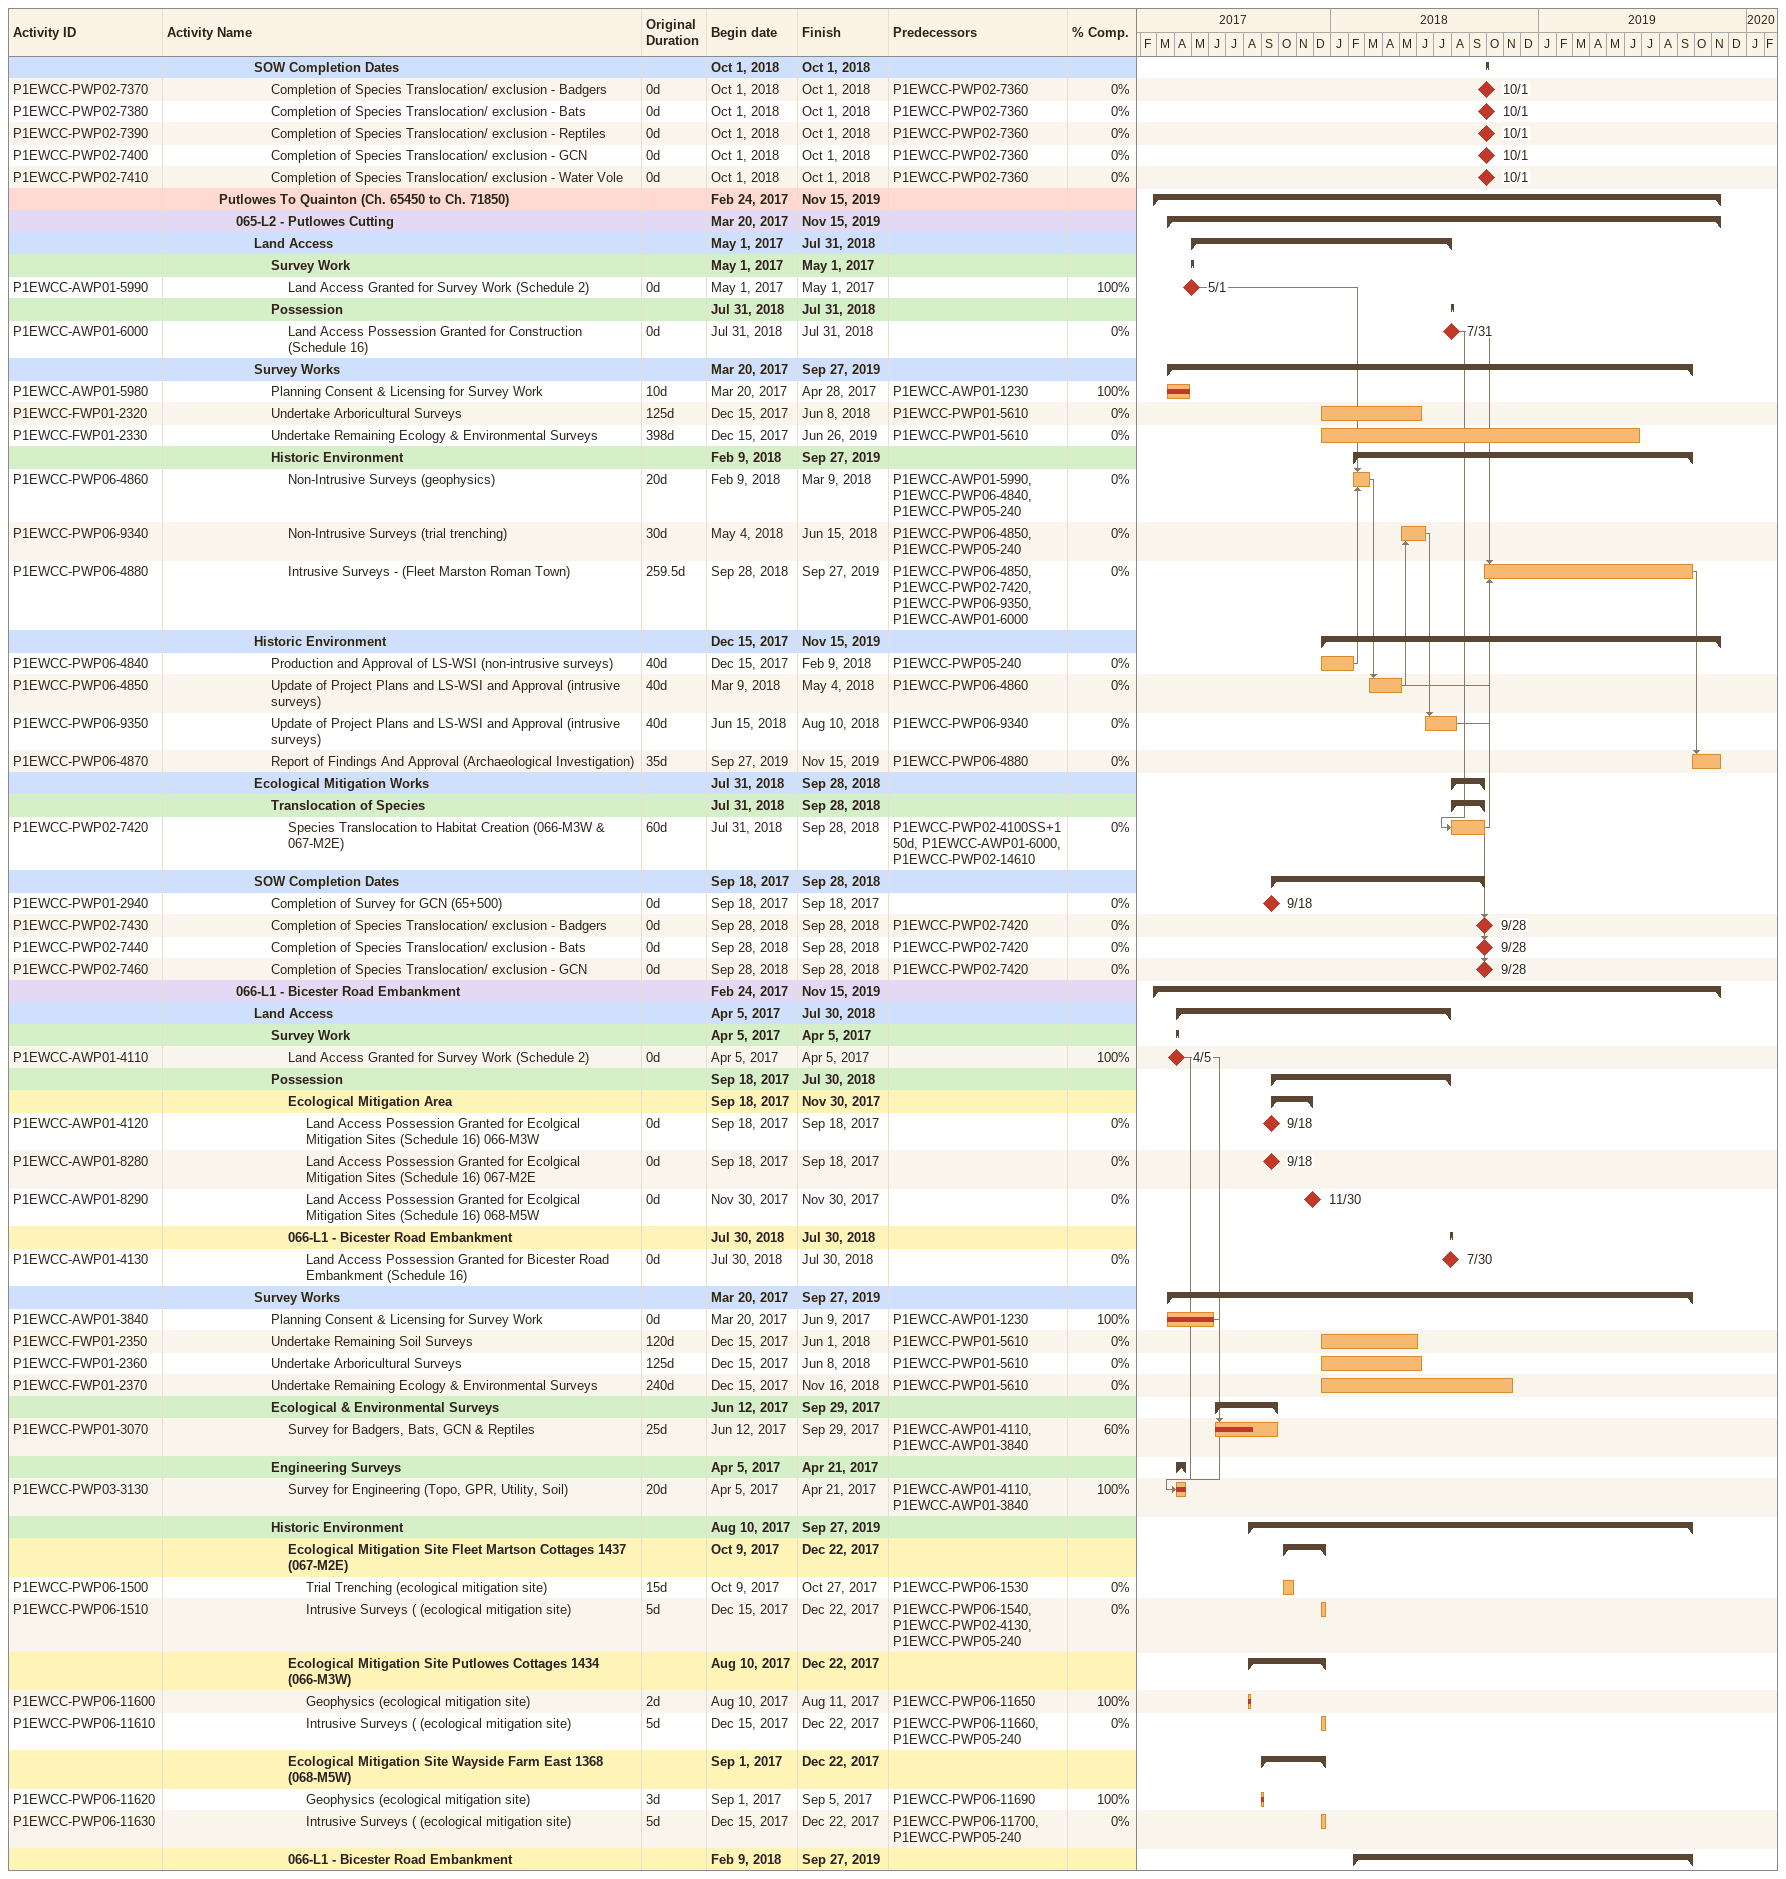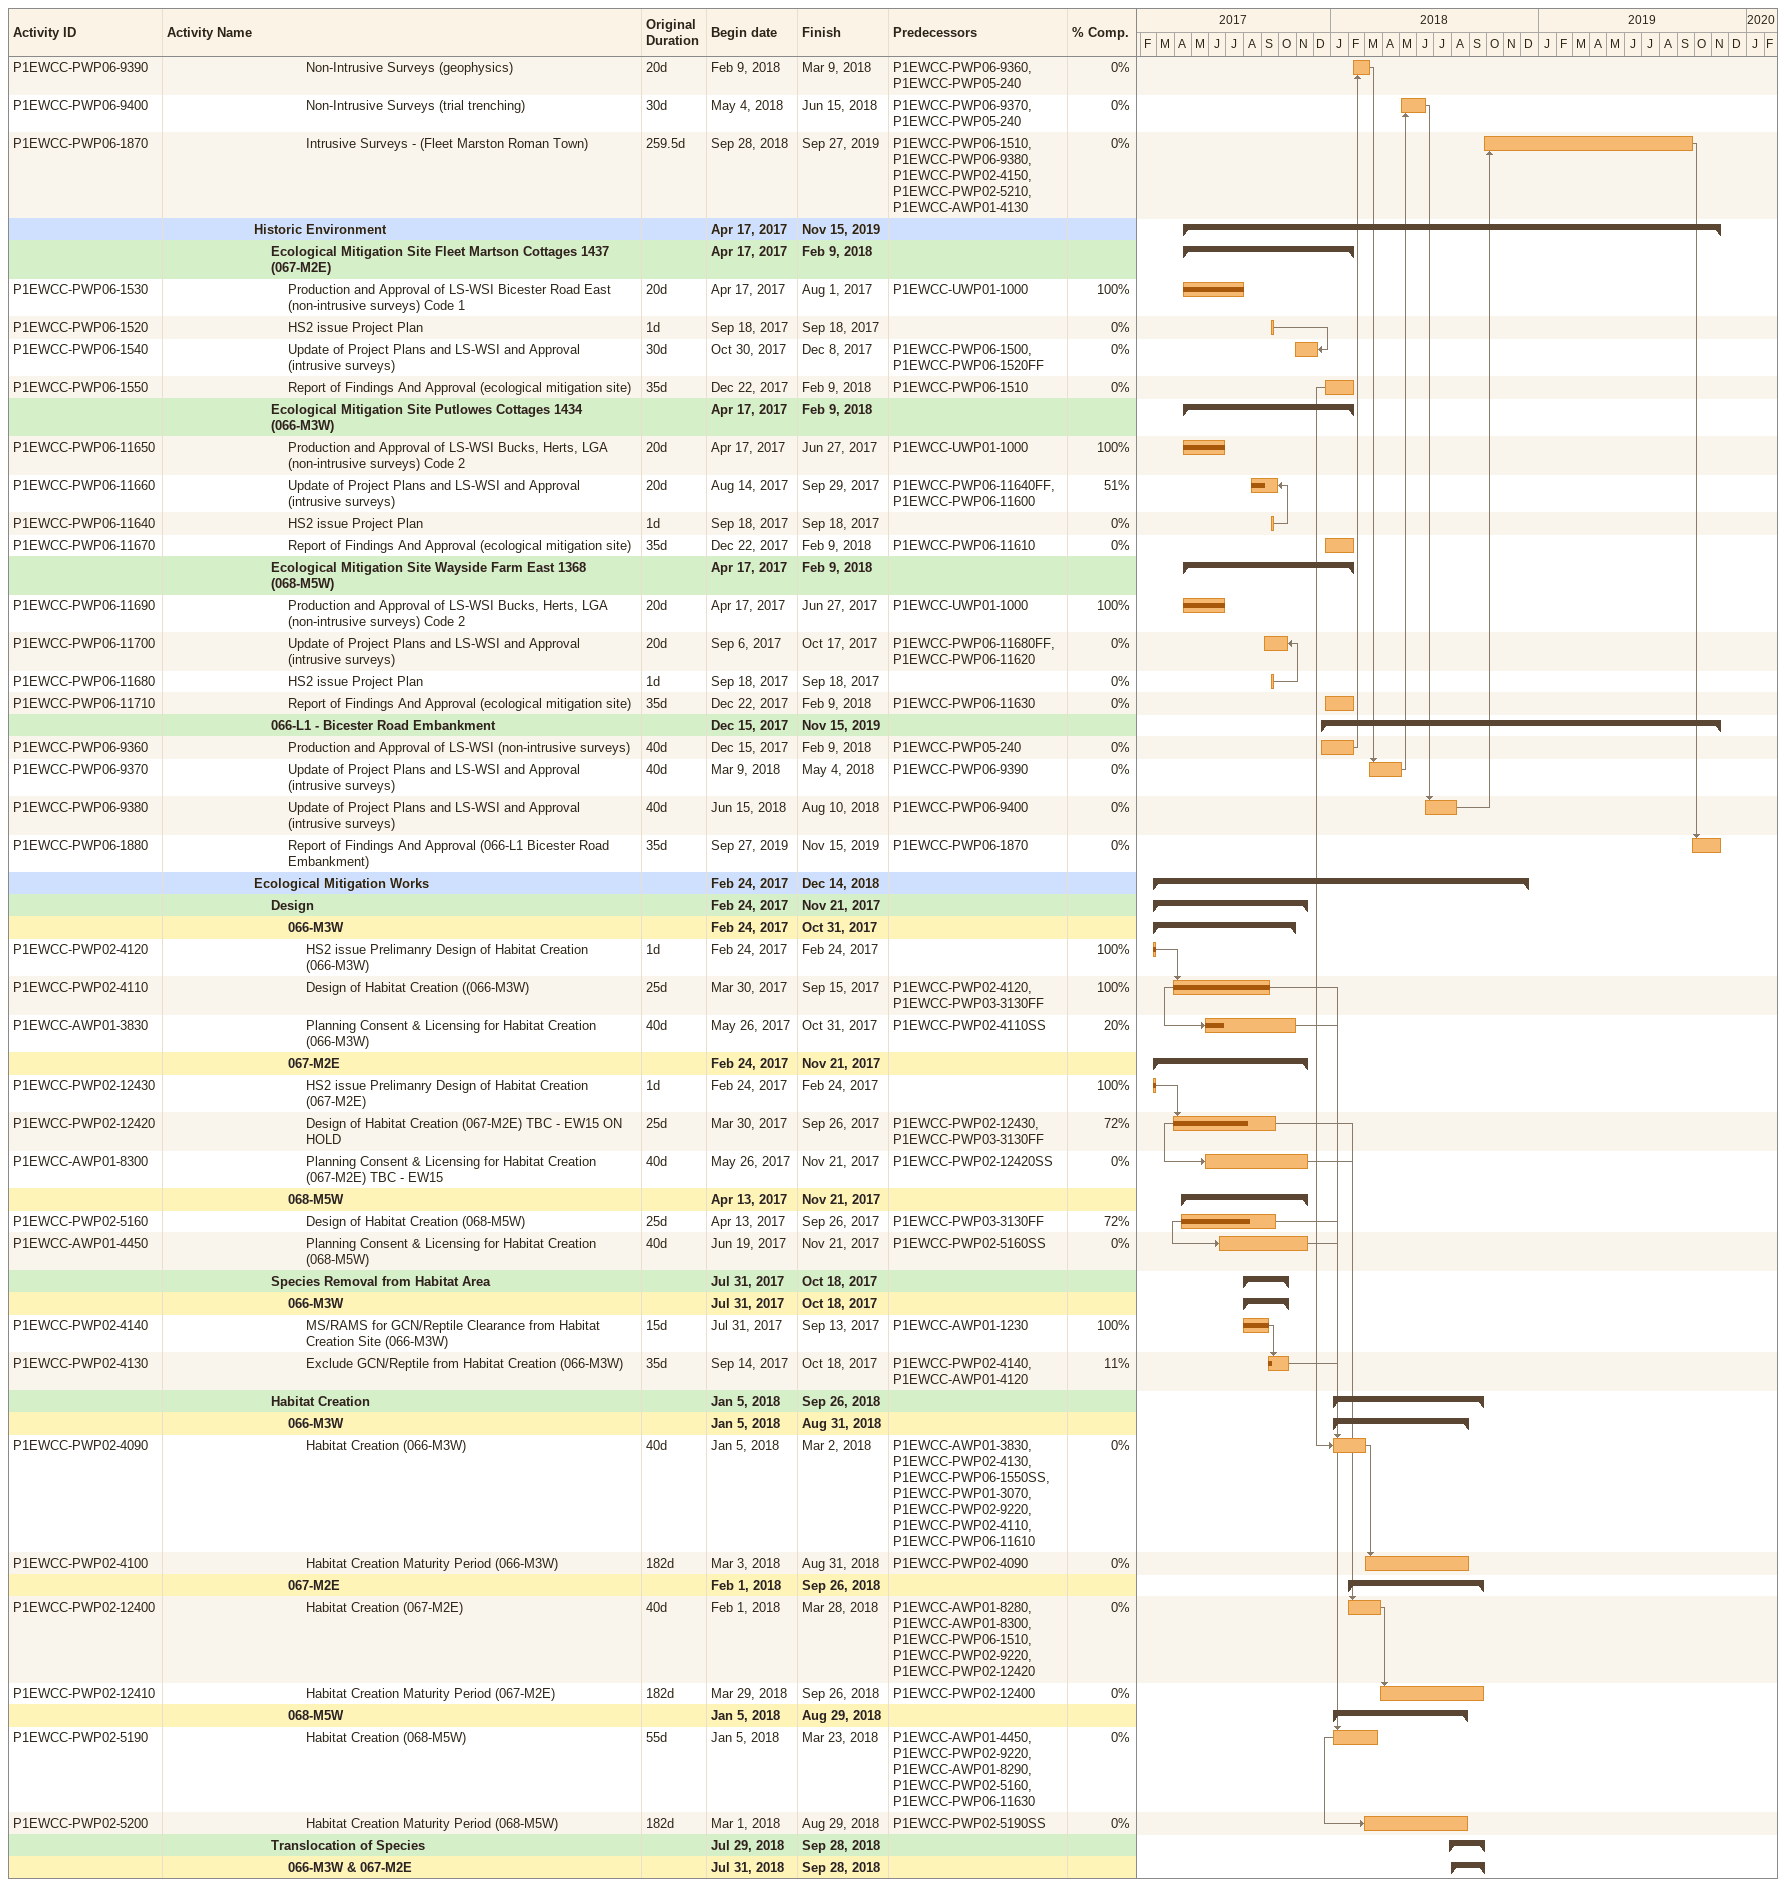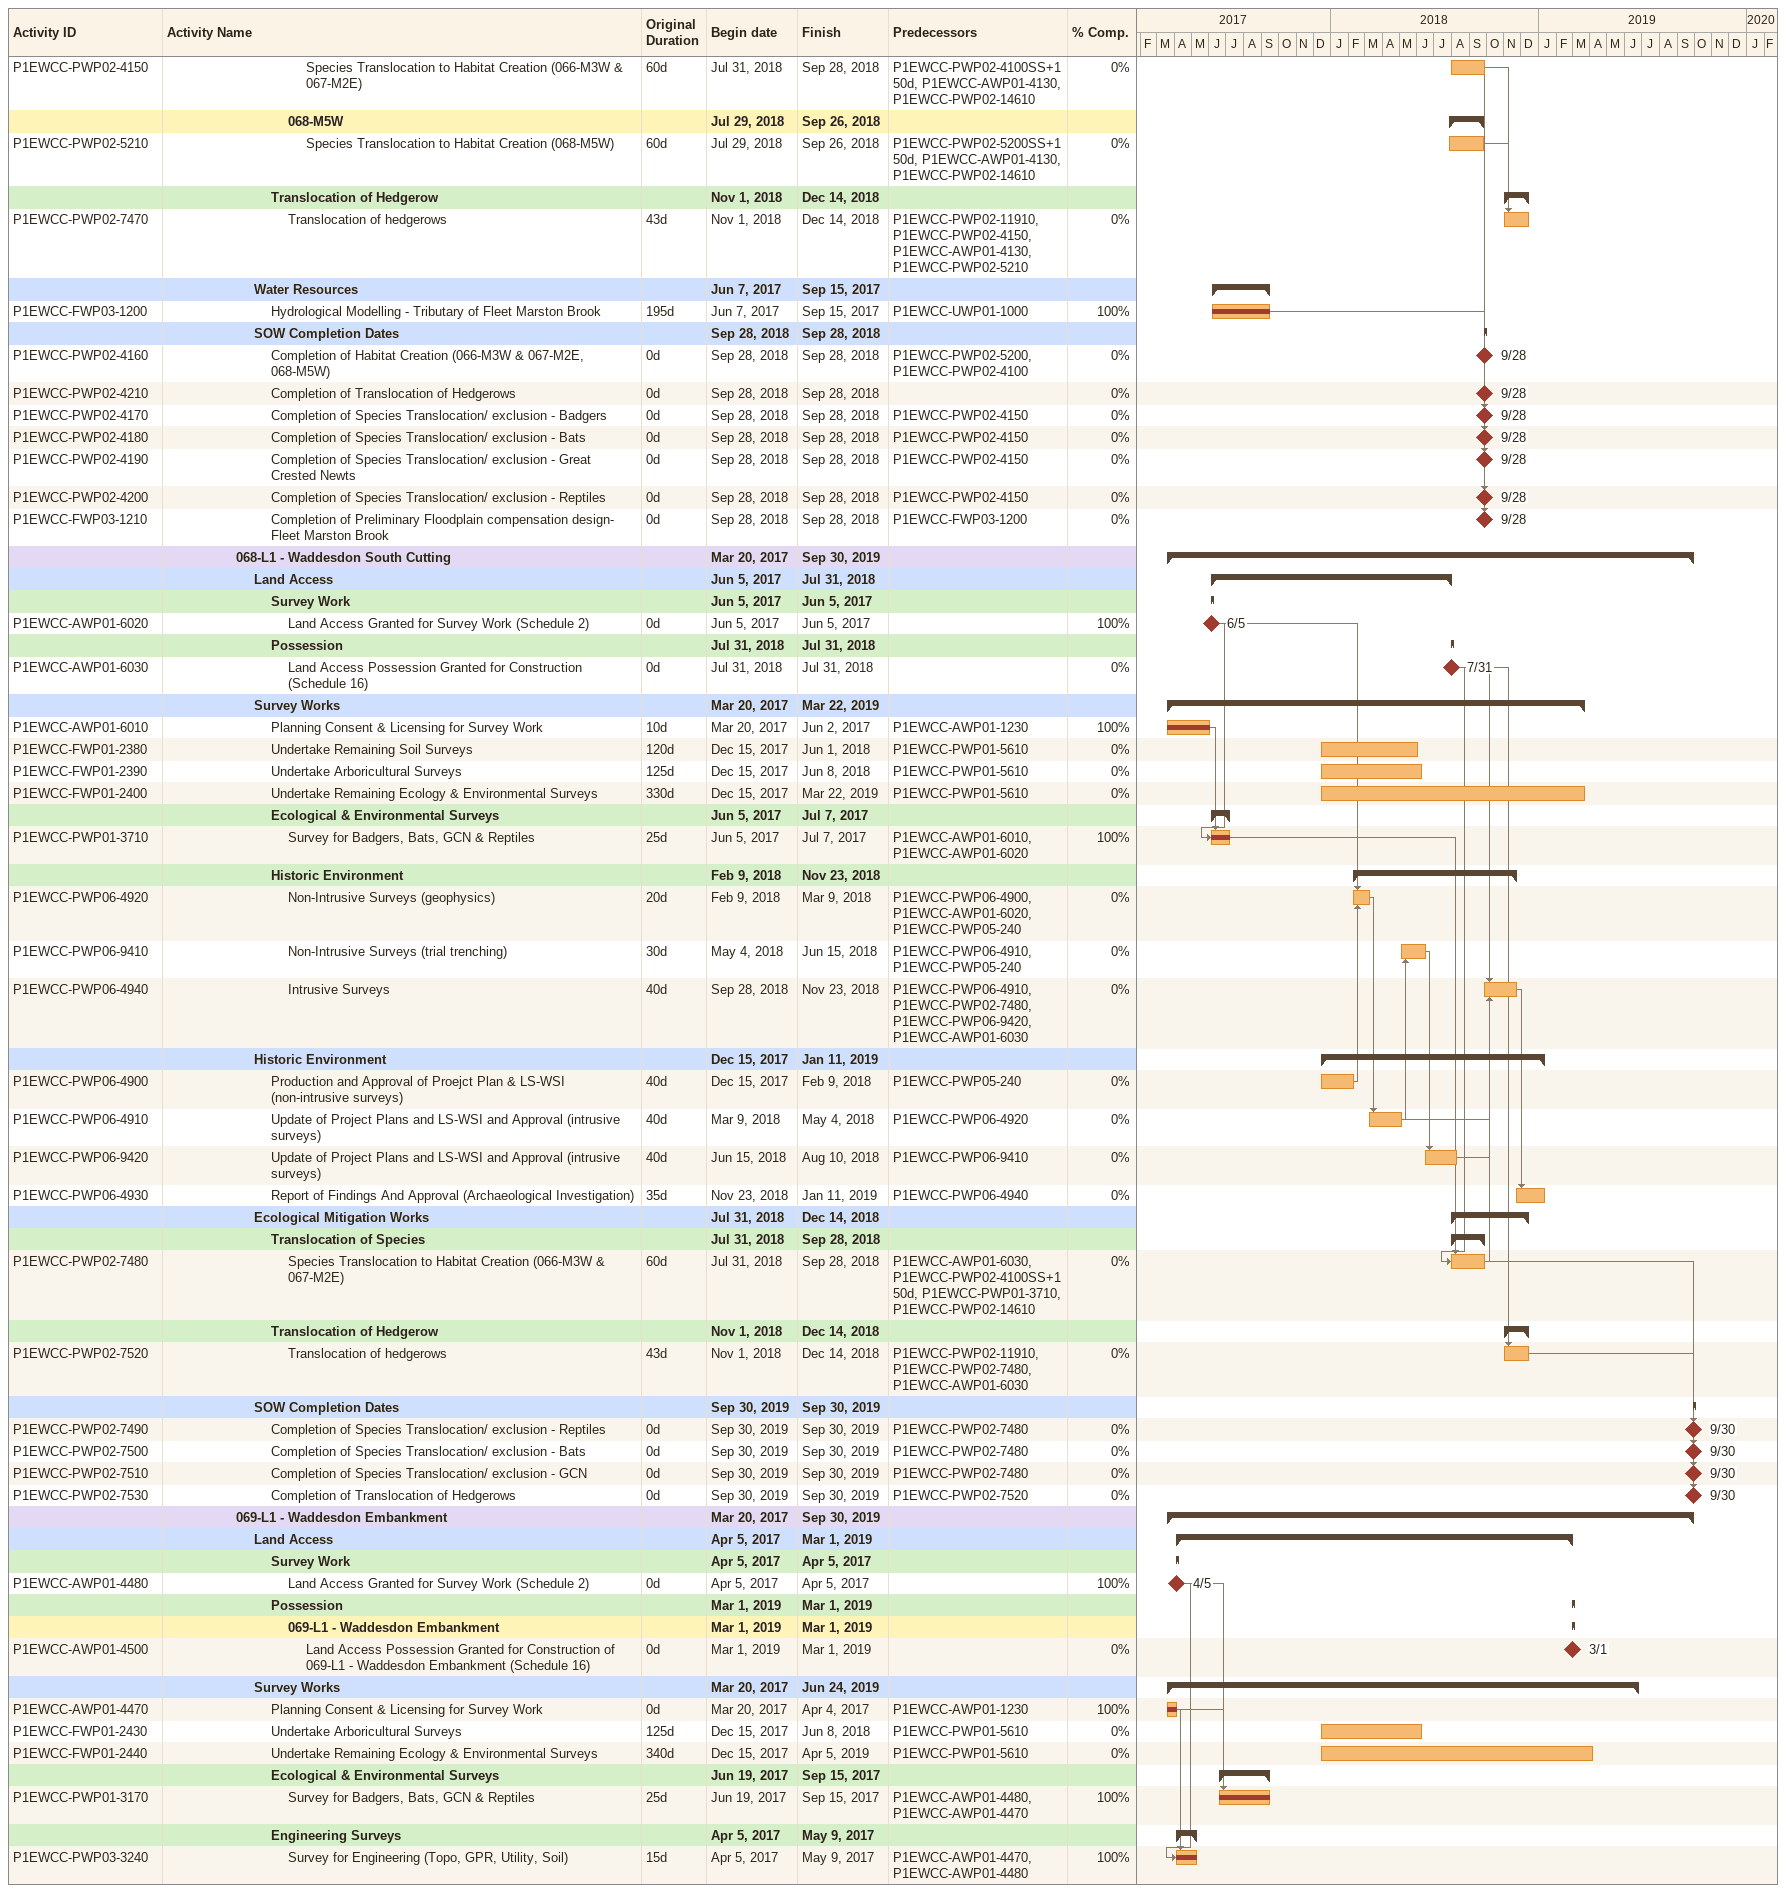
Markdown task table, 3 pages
| ID | Level | Task | Original duration | Start | Finish | Predecessors | % complete |
|---|---|---|---|---|---|---|---|
|  | 6 | **SOW Completion Dates** |  | 2018-10-01 | 2018-10-01 |  |  |
| P1EWCC-PWP02-7370 | 7 | Completion of Species Translocation/ exclusion - Badgers | 0d | 2018-10-01 | 2018-10-01 | P1EWCC-PWP02-7360 | 0 |
| P1EWCC-PWP02-7380 | 7 | Completion of Species Translocation/ exclusion - Bats | 0d | 2018-10-01 | 2018-10-01 | P1EWCC-PWP02-7360 | 0 |
| P1EWCC-PWP02-7390 | 7 | Completion of Species Translocation/ exclusion - Reptiles | 0d | 2018-10-01 | 2018-10-01 | P1EWCC-PWP02-7360 | 0 |
| P1EWCC-PWP02-7400 | 7 | Completion of Species Translocation/ exclusion - GCN | 0d | 2018-10-01 | 2018-10-01 | P1EWCC-PWP02-7360 | 0 |
| P1EWCC-PWP02-7410 | 7 | Completion of Species Translocation/ exclusion - Water Vole | 0d | 2018-10-01 | 2018-10-01 | P1EWCC-PWP02-7360 | 0 |
|  | 4 | **Putlowes To Quainton (Ch. 65450 to Ch. 71850)** |  | 2017-02-24 | 2019-11-15 |  |  |
|  | 5 | **065-L2 - Putlowes Cutting** |  | 2017-03-20 | 2019-11-15 |  |  |
|  | 6 | **Land Access** |  | 2017-05-01 | 2018-07-31 |  |  |
|  | 7 | **Survey Work** |  | 2017-05-01 | 2017-05-01 |  |  |
| P1EWCC-AWP01-5990 | 8 | Land Access Granted for Survey Work (Schedule 2) | 0d | 2017-05-01 | 2017-05-01 |  | 100 |
|  | 7 | **Possession** |  | 2018-07-31 | 2018-07-31 |  |  |
| P1EWCC-AWP01-6000 | 8 | Land Access Possession Granted for Construction (Schedule 16) | 0d | 2018-07-31 | 2018-07-31 |  | 0 |
|  | 6 | **Survey Works** |  | 2017-03-20 | 2019-09-27 |  |  |
| P1EWCC-AWP01-5980 | 7 | Planning Consent & Licensing for Survey Work | 10d | 2017-03-20 | 2017-04-28 | P1EWCC-AWP01-1230 | 100 |
| P1EWCC-FWP01-2320 | 7 | Undertake Arboricultural Surveys | 125d | 2017-12-15 | 2018-06-08 | P1EWCC-PWP01-5610 | 0 |
| P1EWCC-FWP01-2330 | 7 | Undertake Remaining Ecology & Environmental Surveys | 398d | 2017-12-15 | 2019-06-26 | P1EWCC-PWP01-5610 | 0 |
|  | 7 | **Historic Environment** |  | 2018-02-09 | 2019-09-27 |  |  |
| P1EWCC-PWP06-4860 | 8 | Non-Intrusive Surveys (geophysics) | 20d | 2018-02-09 | 2018-03-09 | P1EWCC-AWP01-5990, P1EWCC-PWP06-4840, P1EWCC-PWP05-240 | 0 |
| P1EWCC-PWP06-9340 | 8 | Non-Intrusive Surveys (trial trenching) | 30d | 2018-05-04 | 2018-06-15 | P1EWCC-PWP06-4850, P1EWCC-PWP05-240 | 0 |
| P1EWCC-PWP06-4880 | 8 | Intrusive Surveys - (Fleet Marston Roman Town) | 259.5d | 2018-09-28 | 2019-09-27 | P1EWCC-PWP06-4850, P1EWCC-PWP02-7420, P1EWCC-PWP06-9350, P1EWCC-AWP01-6000 | 0 |
|  | 6 | **Historic Environment** |  | 2017-12-15 | 2019-11-15 |  |  |
| P1EWCC-PWP06-4840 | 7 | Production and Approval of LS-WSI (non-intrusive surveys) | 40d | 2017-12-15 | 2018-02-09 | P1EWCC-PWP05-240 | 0 |
| P1EWCC-PWP06-4850 | 7 | Update of Project Plans and LS-WSI and Approval (intrusive surveys) | 40d | 2018-03-09 | 2018-05-04 | P1EWCC-PWP06-4860 | 0 |
| P1EWCC-PWP06-9350 | 7 | Update of Project Plans and LS-WSI and Approval (intrusive surveys) | 40d | 2018-06-15 | 2018-08-10 | P1EWCC-PWP06-9340 | 0 |
| P1EWCC-PWP06-4870 | 7 | Report of Findings And Approval (Archaeological Investigation) | 35d | 2019-09-27 | 2019-11-15 | P1EWCC-PWP06-4880 | 0 |
|  | 6 | **Ecological Mitigation Works** |  | 2018-07-31 | 2018-09-28 |  |  |
|  | 7 | **Translocation of Species** |  | 2018-07-31 | 2018-09-28 |  |  |
| P1EWCC-PWP02-7420 | 8 | Species Translocation to Habitat Creation (066-M3W & 067-M2E) | 60d | 2018-07-31 | 2018-09-28 | P1EWCC-PWP02-4100SS+150d, P1EWCC-AWP01-6000, P1EWCC-PWP02-14610 | 0 |
|  | 6 | **SOW Completion Dates** |  | 2017-09-18 | 2018-09-28 |  |  |
| P1EWCC-PWP01-2940 | 7 | Completion of Survey for GCN (65+500) | 0d | 2017-09-18 | 2017-09-18 |  | 0 |
| P1EWCC-PWP02-7430 | 7 | Completion of Species Translocation/ exclusion - Badgers | 0d | 2018-09-28 | 2018-09-28 | P1EWCC-PWP02-7420 | 0 |
| P1EWCC-PWP02-7440 | 7 | Completion of Species Translocation/ exclusion - Bats | 0d | 2018-09-28 | 2018-09-28 | P1EWCC-PWP02-7420 | 0 |
| P1EWCC-PWP02-7460 | 7 | Completion of Species Translocation/ exclusion - GCN | 0d | 2018-09-28 | 2018-09-28 | P1EWCC-PWP02-7420 | 0 |
|  | 5 | **066-L1 - Bicester Road Embankment** |  | 2017-02-24 | 2019-11-15 |  |  |
|  | 6 | **Land Access** |  | 2017-04-05 | 2018-07-30 |  |  |
|  | 7 | **Survey Work** |  | 2017-04-05 | 2017-04-05 |  |  |
| P1EWCC-AWP01-4110 | 8 | Land Access Granted for Survey Work (Schedule 2) | 0d | 2017-04-05 | 2017-04-05 |  | 100 |
|  | 7 | **Possession** |  | 2017-09-18 | 2018-07-30 |  |  |
|  | 8 | **Ecological Mitigation Area** |  | 2017-09-18 | 2017-11-30 |  |  |
| P1EWCC-AWP01-4120 | 9 | Land Access Possession Granted for Ecolgical Mitigation Sites (Schedule 16) 066-M3W | 0d | 2017-09-18 | 2017-09-18 |  | 0 |
| P1EWCC-AWP01-8280 | 9 | Land Access Possession Granted for Ecolgical Mitigation Sites (Schedule 16) 067-M2E | 0d | 2017-09-18 | 2017-09-18 |  | 0 |
| P1EWCC-AWP01-8290 | 9 | Land Access Possession Granted for Ecolgical Mitigation Sites (Schedule 16) 068-M5W | 0d | 2017-11-30 | 2017-11-30 |  | 0 |
|  | 8 | **066-L1 - Bicester Road Embankment** |  | 2018-07-30 | 2018-07-30 |  |  |
| P1EWCC-AWP01-4130 | 9 | Land Access Possession Granted for Bicester Road Embankment (Schedule 16) | 0d | 2018-07-30 | 2018-07-30 |  | 0 |
|  | 6 | **Survey Works** |  | 2017-03-20 | 2019-09-27 |  |  |
| P1EWCC-AWP01-3840 | 7 | Planning Consent & Licensing for Survey Work | 0d | 2017-03-20 | 2017-06-09 | P1EWCC-AWP01-1230 | 100 |
| P1EWCC-FWP01-2350 | 7 | Undertake Remaining Soil Surveys | 120d | 2017-12-15 | 2018-06-01 | P1EWCC-PWP01-5610 | 0 |
| P1EWCC-FWP01-2360 | 7 | Undertake Arboricultural Surveys | 125d | 2017-12-15 | 2018-06-08 | P1EWCC-PWP01-5610 | 0 |
| P1EWCC-FWP01-2370 | 7 | Undertake Remaining Ecology & Environmental Surveys | 240d | 2017-12-15 | 2018-11-16 | P1EWCC-PWP01-5610 | 0 |
|  | 7 | **Ecological & Environmental Surveys** |  | 2017-06-12 | 2017-09-29 |  |  |
| P1EWCC-PWP01-3070 | 8 | Survey for Badgers, Bats, GCN & Reptiles | 25d | 2017-06-12 | 2017-09-29 | P1EWCC-AWP01-4110, P1EWCC-AWP01-3840 | 60 |
|  | 7 | **Engineering Surveys** |  | 2017-04-05 | 2017-04-21 |  |  |
| P1EWCC-PWP03-3130 | 8 | Survey for Engineering (Topo, GPR, Utility, Soil) | 20d | 2017-04-05 | 2017-04-21 | P1EWCC-AWP01-4110, P1EWCC-AWP01-3840 | 100 |
|  | 7 | **Historic Environment** |  | 2017-08-10 | 2019-09-27 |  |  |
|  | 8 | **Ecological Mitigation Site Fleet Martson Cottages 1437 (067-M2E)** |  | 2017-10-09 | 2017-12-22 |  |  |
| P1EWCC-PWP06-1500 | 9 | Trial Trenching (ecological mitigation site) | 15d | 2017-10-09 | 2017-10-27 | P1EWCC-PWP06-1530 | 0 |
| P1EWCC-PWP06-1510 | 9 | Intrusive Surveys ( (ecological mitigation site) | 5d | 2017-12-15 | 2017-12-22 | P1EWCC-PWP06-1540, P1EWCC-PWP02-4130, P1EWCC-PWP05-240 | 0 |
|  | 8 | **Ecological Mitigation Site Putlowes Cottages 1434 (066-M3W)** |  | 2017-08-10 | 2017-12-22 |  |  |
| P1EWCC-PWP06-11600 | 9 | Geophysics (ecological mitigation site) | 2d | 2017-08-10 | 2017-08-11 | P1EWCC-PWP06-11650 | 100 |
| P1EWCC-PWP06-11610 | 9 | Intrusive Surveys ( (ecological mitigation site) | 5d | 2017-12-15 | 2017-12-22 | P1EWCC-PWP06-11660, P1EWCC-PWP05-240 | 0 |
|  | 8 | **Ecological Mitigation Site Wayside Farm East 1368 (068-M5W)** |  | 2017-09-01 | 2017-12-22 |  |  |
| P1EWCC-PWP06-11620 | 9 | Geophysics (ecological mitigation site) | 3d | 2017-09-01 | 2017-09-05 | P1EWCC-PWP06-11690 | 100 |
| P1EWCC-PWP06-11630 | 9 | Intrusive Surveys ( (ecological mitigation site) | 5d | 2017-12-15 | 2017-12-22 | P1EWCC-PWP06-11700, P1EWCC-PWP05-240 | 0 |
|  | 8 | **066-L1 - Bicester Road Embankment** |  | 2018-02-09 | 2019-09-27 |  |  |
| P1EWCC-PWP06-9390 | 9 | Non-Intrusive Surveys (geophysics) | 20d | 2018-02-09 | 2018-03-09 | P1EWCC-PWP06-9360, P1EWCC-PWP05-240 | 0 |
| P1EWCC-PWP06-9400 | 9 | Non-Intrusive Surveys (trial trenching) | 30d | 2018-05-04 | 2018-06-15 | P1EWCC-PWP06-9370, P1EWCC-PWP05-240 | 0 |
| P1EWCC-PWP06-1870 | 9 | Intrusive Surveys - (Fleet Marston Roman Town) | 259.5d | 2018-09-28 | 2019-09-27 | P1EWCC-PWP06-1510, P1EWCC-PWP06-9380, P1EWCC-PWP02-4150, P1EWCC-PWP02-5210, P1EWCC-AWP01-4130 | 0 |
|  | 6 | **Historic Environment** |  | 2017-04-17 | 2019-11-15 |  |  |
|  | 7 | **Ecological Mitigation Site Fleet Martson Cottages 1437 (067-M2E)** |  | 2017-04-17 | 2018-02-09 |  |  |
| P1EWCC-PWP06-1530 | 8 | Production and Approval of LS-WSI Bicester Road East (non-intrusive surveys) Code 1 | 20d | 2017-04-17 | 2017-08-01 | P1EWCC-UWP01-1000 | 100 |
| P1EWCC-PWP06-1520 | 8 | HS2 issue Project Plan | 1d | 2017-09-18 | 2017-09-18 |  | 0 |
| P1EWCC-PWP06-1540 | 8 | Update of Project Plans and LS-WSI and Approval (intrusive surveys) | 30d | 2017-10-30 | 2017-12-08 | P1EWCC-PWP06-1500, P1EWCC-PWP06-1520FF | 0 |
| P1EWCC-PWP06-1550 | 8 | Report of Findings And Approval (ecological mitigation site) | 35d | 2017-12-22 | 2018-02-09 | P1EWCC-PWP06-1510 | 0 |
|  | 7 | **Ecological Mitigation Site Putlowes Cottages 1434 (066-M3W)** |  | 2017-04-17 | 2018-02-09 |  |  |
| P1EWCC-PWP06-11650 | 8 | Production and Approval of LS-WSI Bucks, Herts, LGA (non-intrusive surveys) Code 2 | 20d | 2017-04-17 | 2017-06-27 | P1EWCC-UWP01-1000 | 100 |
| P1EWCC-PWP06-11660 | 8 | Update of Project Plans and LS-WSI and Approval (intrusive surveys) | 20d | 2017-08-14 | 2017-09-29 | P1EWCC-PWP06-11640FF, P1EWCC-PWP06-11600 | 51 |
| P1EWCC-PWP06-11640 | 8 | HS2 issue Project Plan | 1d | 2017-09-18 | 2017-09-18 |  | 0 |
| P1EWCC-PWP06-11670 | 8 | Report of Findings And Approval (ecological mitigation site) | 35d | 2017-12-22 | 2018-02-09 | P1EWCC-PWP06-11610 | 0 |
|  | 7 | **Ecological Mitigation Site Wayside Farm East 1368 (068-M5W)** |  | 2017-04-17 | 2018-02-09 |  |  |
| P1EWCC-PWP06-11690 | 8 | Production and Approval of LS-WSI Bucks, Herts, LGA (non-intrusive surveys) Code 2 | 20d | 2017-04-17 | 2017-06-27 | P1EWCC-UWP01-1000 | 100 |
| P1EWCC-PWP06-11700 | 8 | Update of Project Plans and LS-WSI and Approval (intrusive surveys) | 20d | 2017-09-06 | 2017-10-17 | P1EWCC-PWP06-11680FF, P1EWCC-PWP06-11620 | 0 |
| P1EWCC-PWP06-11680 | 8 | HS2 issue Project Plan | 1d | 2017-09-18 | 2017-09-18 |  | 0 |
| P1EWCC-PWP06-11710 | 8 | Report of Findings And Approval (ecological mitigation site) | 35d | 2017-12-22 | 2018-02-09 | P1EWCC-PWP06-11630 | 0 |
|  | 7 | **066-L1 - Bicester Road Embankment** |  | 2017-12-15 | 2019-11-15 |  |  |
| P1EWCC-PWP06-9360 | 8 | Production and Approval of LS-WSI (non-intrusive surveys) | 40d | 2017-12-15 | 2018-02-09 | P1EWCC-PWP05-240 | 0 |
| P1EWCC-PWP06-9370 | 8 | Update of Project Plans and LS-WSI and Approval (intrusive surveys) | 40d | 2018-03-09 | 2018-05-04 | P1EWCC-PWP06-9390 | 0 |
| P1EWCC-PWP06-9380 | 8 | Update of Project Plans and LS-WSI and Approval (intrusive surveys) | 40d | 2018-06-15 | 2018-08-10 | P1EWCC-PWP06-9400 | 0 |
| P1EWCC-PWP06-1880 | 8 | Report of Findings And Approval (066-L1 Bicester Road Embankment) | 35d | 2019-09-27 | 2019-11-15 | P1EWCC-PWP06-1870 | 0 |
|  | 6 | **Ecological Mitigation Works** |  | 2017-02-24 | 2018-12-14 |  |  |
|  | 7 | **Design** |  | 2017-02-24 | 2017-11-21 |  |  |
|  | 8 | **066-M3W** |  | 2017-02-24 | 2017-10-31 |  |  |
| P1EWCC-PWP02-4120 | 9 | HS2 issue Prelimanry Design of Habitat Creation (066-M3W) | 1d | 2017-02-24 | 2017-02-24 |  | 100 |
| P1EWCC-PWP02-4110 | 9 | Design of Habitat Creation ((066-M3W) | 25d | 2017-03-30 | 2017-09-15 | P1EWCC-PWP02-4120, P1EWCC-PWP03-3130FF | 100 |
| P1EWCC-AWP01-3830 | 9 | Planning Consent & Licensing for Habitat Creation (066-M3W) | 40d | 2017-05-26 | 2017-10-31 | P1EWCC-PWP02-4110SS | 20 |
|  | 8 | **067-M2E** |  | 2017-02-24 | 2017-11-21 |  |  |
| P1EWCC-PWP02-12430 | 9 | HS2 issue Prelimanry Design of Habitat Creation (067-M2E) | 1d | 2017-02-24 | 2017-02-24 |  | 100 |
| P1EWCC-PWP02-12420 | 9 | Design of Habitat Creation (067-M2E) TBC - EW15 ON HOLD | 25d | 2017-03-30 | 2017-09-26 | P1EWCC-PWP02-12430, P1EWCC-PWP03-3130FF | 72 |
| P1EWCC-AWP01-8300 | 9 | Planning Consent & Licensing for Habitat Creation (067-M2E) TBC - EW15 | 40d | 2017-05-26 | 2017-11-21 | P1EWCC-PWP02-12420SS | 0 |
|  | 8 | **068-M5W** |  | 2017-04-13 | 2017-11-21 |  |  |
| P1EWCC-PWP02-5160 | 9 | Design of Habitat Creation (068-M5W) | 25d | 2017-04-13 | 2017-09-26 | P1EWCC-PWP03-3130FF | 72 |
| P1EWCC-AWP01-4450 | 9 | Planning Consent & Licensing for Habitat Creation (068-M5W) | 40d | 2017-06-19 | 2017-11-21 | P1EWCC-PWP02-5160SS | 0 |
|  | 7 | **Species Removal from Habitat Area** |  | 2017-07-31 | 2017-10-18 |  |  |
|  | 8 | **066-M3W** |  | 2017-07-31 | 2017-10-18 |  |  |
| P1EWCC-PWP02-4140 | 9 | MS/RAMS for GCN/Reptile Clearance from Habitat Creation Site (066-M3W) | 15d | 2017-07-31 | 2017-09-13 | P1EWCC-AWP01-1230 | 100 |
| P1EWCC-PWP02-4130 | 9 | Exclude GCN/Reptile from Habitat Creation (066-M3W) | 35d | 2017-09-14 | 2017-10-18 | P1EWCC-PWP02-4140, P1EWCC-AWP01-4120 | 11 |
|  | 7 | **Habitat Creation** |  | 2018-01-05 | 2018-09-26 |  |  |
|  | 8 | **066-M3W** |  | 2018-01-05 | 2018-08-31 |  |  |
| P1EWCC-PWP02-4090 | 9 | Habitat Creation (066-M3W) | 40d | 2018-01-05 | 2018-03-02 | P1EWCC-AWP01-3830, P1EWCC-PWP02-4130, P1EWCC-PWP06-1550SS, P1EWCC-PWP01-3070, P1EWCC-PWP02-9220, P1EWCC-PWP02-4110, P1EWCC-PWP06-11610 | 0 |
| P1EWCC-PWP02-4100 | 9 | Habitat Creation Maturity Period (066-M3W) | 182d | 2018-03-03 | 2018-08-31 | P1EWCC-PWP02-4090 | 0 |
|  | 8 | **067-M2E** |  | 2018-02-01 | 2018-09-26 |  |  |
| P1EWCC-PWP02-12400 | 9 | Habitat Creation (067-M2E) | 40d | 2018-02-01 | 2018-03-28 | P1EWCC-AWP01-8280, P1EWCC-AWP01-8300, P1EWCC-PWP06-1510, P1EWCC-PWP02-9220, P1EWCC-PWP02-12420 | 0 |
| P1EWCC-PWP02-12410 | 9 | Habitat Creation Maturity Period (067-M2E) | 182d | 2018-03-29 | 2018-09-26 | P1EWCC-PWP02-12400 | 0 |
|  | 8 | **068-M5W** |  | 2018-01-05 | 2018-08-29 |  |  |
| P1EWCC-PWP02-5190 | 9 | Habitat Creation (068-M5W) | 55d | 2018-01-05 | 2018-03-23 | P1EWCC-AWP01-4450, P1EWCC-PWP02-9220, P1EWCC-AWP01-8290, P1EWCC-PWP02-5160, P1EWCC-PWP06-11630 | 0 |
| P1EWCC-PWP02-5200 | 9 | Habitat Creation Maturity Period (068-M5W) | 182d | 2018-03-01 | 2018-08-29 | P1EWCC-PWP02-5190SS | 0 |
|  | 7 | **Translocation of Species** |  | 2018-07-29 | 2018-09-28 |  |  |
|  | 8 | **066-M3W & 067-M2E** |  | 2018-07-31 | 2018-09-28 |  |  |
| P1EWCC-PWP02-4150 | 9 | Species Translocation to Habitat Creation (066-M3W & 067-M2E) | 60d | 2018-07-31 | 2018-09-28 | P1EWCC-PWP02-4100SS+150d, P1EWCC-AWP01-4130, P1EWCC-PWP02-14610 | 0 |
|  | 8 | **068-M5W** |  | 2018-07-29 | 2018-09-26 |  |  |
| P1EWCC-PWP02-5210 | 9 | Species Translocation to Habitat Creation (068-M5W) | 60d | 2018-07-29 | 2018-09-26 | P1EWCC-PWP02-5200SS+150d, P1EWCC-AWP01-4130, P1EWCC-PWP02-14610 | 0 |
|  | 7 | **Translocation of Hedgerow** |  | 2018-11-01 | 2018-12-14 |  |  |
| P1EWCC-PWP02-7470 | 8 | Translocation of hedgerows | 43d | 2018-11-01 | 2018-12-14 | P1EWCC-PWP02-11910, P1EWCC-PWP02-4150, P1EWCC-AWP01-4130, P1EWCC-PWP02-5210 | 0 |
|  | 6 | **Water Resources** |  | 2017-06-07 | 2017-09-15 |  |  |
| P1EWCC-FWP03-1200 | 7 | Hydrological Modelling - Tributary of Fleet Marston Brook | 195d | 2017-06-07 | 2017-09-15 | P1EWCC-UWP01-1000 | 100 |
|  | 6 | **SOW Completion Dates** |  | 2018-09-28 | 2018-09-28 |  |  |
| P1EWCC-PWP02-4160 | 7 | Completion of Habitat Creation (066-M3W & 067-M2E, 068-M5W) | 0d | 2018-09-28 | 2018-09-28 | P1EWCC-PWP02-5200, P1EWCC-PWP02-4100 | 0 |
| P1EWCC-PWP02-4210 | 7 | Completion of Translocation of Hedgerows | 0d | 2018-09-28 | 2018-09-28 |  | 0 |
| P1EWCC-PWP02-4170 | 7 | Completion of Species Translocation/ exclusion - Badgers | 0d | 2018-09-28 | 2018-09-28 | P1EWCC-PWP02-4150 | 0 |
| P1EWCC-PWP02-4180 | 7 | Completion of Species Translocation/ exclusion - Bats | 0d | 2018-09-28 | 2018-09-28 | P1EWCC-PWP02-4150 | 0 |
| P1EWCC-PWP02-4190 | 7 | Completion of Species Translocation/ exclusion - Great Crested Newts | 0d | 2018-09-28 | 2018-09-28 | P1EWCC-PWP02-4150 | 0 |
| P1EWCC-PWP02-4200 | 7 | Completion of Species Translocation/ exclusion - Reptiles | 0d | 2018-09-28 | 2018-09-28 | P1EWCC-PWP02-4150 | 0 |
| P1EWCC-FWP03-1210 | 7 | Completion of Preliminary Floodplain compensation design- Fleet Marston Brook | 0d | 2018-09-28 | 2018-09-28 | P1EWCC-FWP03-1200 | 0 |
|  | 5 | **068-L1 - Waddesdon South Cutting** |  | 2017-03-20 | 2019-09-30 |  |  |
|  | 6 | **Land Access** |  | 2017-06-05 | 2018-07-31 |  |  |
|  | 7 | **Survey Work** |  | 2017-06-05 | 2017-06-05 |  |  |
| P1EWCC-AWP01-6020 | 8 | Land Access Granted for Survey Work (Schedule 2) | 0d | 2017-06-05 | 2017-06-05 |  | 100 |
|  | 7 | **Possession** |  | 2018-07-31 | 2018-07-31 |  |  |
| P1EWCC-AWP01-6030 | 8 | Land Access Possession Granted for Construction (Schedule 16) | 0d | 2018-07-31 | 2018-07-31 |  | 0 |
|  | 6 | **Survey Works** |  | 2017-03-20 | 2019-03-22 |  |  |
| P1EWCC-AWP01-6010 | 7 | Planning Consent & Licensing for Survey Work | 10d | 2017-03-20 | 2017-06-02 | P1EWCC-AWP01-1230 | 100 |
| P1EWCC-FWP01-2380 | 7 | Undertake Remaining Soil Surveys | 120d | 2017-12-15 | 2018-06-01 | P1EWCC-PWP01-5610 | 0 |
| P1EWCC-FWP01-2390 | 7 | Undertake Arboricultural Surveys | 125d | 2017-12-15 | 2018-06-08 | P1EWCC-PWP01-5610 | 0 |
| P1EWCC-FWP01-2400 | 7 | Undertake Remaining Ecology & Environmental Surveys | 330d | 2017-12-15 | 2019-03-22 | P1EWCC-PWP01-5610 | 0 |
|  | 7 | **Ecological & Environmental Surveys** |  | 2017-06-05 | 2017-07-07 |  |  |
| P1EWCC-PWP01-3710 | 8 | Survey for Badgers, Bats, GCN & Reptiles | 25d | 2017-06-05 | 2017-07-07 | P1EWCC-AWP01-6010, P1EWCC-AWP01-6020 | 100 |
|  | 7 | **Historic Environment** |  | 2018-02-09 | 2018-11-23 |  |  |
| P1EWCC-PWP06-4920 | 8 | Non-Intrusive Surveys (geophysics) | 20d | 2018-02-09 | 2018-03-09 | P1EWCC-PWP06-4900, P1EWCC-AWP01-6020, P1EWCC-PWP05-240 | 0 |
| P1EWCC-PWP06-9410 | 8 | Non-Intrusive Surveys (trial trenching) | 30d | 2018-05-04 | 2018-06-15 | P1EWCC-PWP06-4910, P1EWCC-PWP05-240 | 0 |
| P1EWCC-PWP06-4940 | 8 | Intrusive Surveys | 40d | 2018-09-28 | 2018-11-23 | P1EWCC-PWP06-4910, P1EWCC-PWP02-7480, P1EWCC-PWP06-9420, P1EWCC-AWP01-6030 | 0 |
|  | 6 | **Historic Environment** |  | 2017-12-15 | 2019-01-11 |  |  |
| P1EWCC-PWP06-4900 | 7 | Production and Approval of Proejct Plan & LS-WSI (non-intrusive surveys) | 40d | 2017-12-15 | 2018-02-09 | P1EWCC-PWP05-240 | 0 |
| P1EWCC-PWP06-4910 | 7 | Update of Project Plans and LS-WSI and Approval (intrusive surveys) | 40d | 2018-03-09 | 2018-05-04 | P1EWCC-PWP06-4920 | 0 |
| P1EWCC-PWP06-9420 | 7 | Update of Project Plans and LS-WSI and Approval (intrusive surveys) | 40d | 2018-06-15 | 2018-08-10 | P1EWCC-PWP06-9410 | 0 |
| P1EWCC-PWP06-4930 | 7 | Report of Findings And Approval (Archaeological Investigation) | 35d | 2018-11-23 | 2019-01-11 | P1EWCC-PWP06-4940 | 0 |
|  | 6 | **Ecological Mitigation Works** |  | 2018-07-31 | 2018-12-14 |  |  |
|  | 7 | **Translocation of Species** |  | 2018-07-31 | 2018-09-28 |  |  |
| P1EWCC-PWP02-7480 | 8 | Species Translocation to Habitat Creation (066-M3W & 067-M2E) | 60d | 2018-07-31 | 2018-09-28 | P1EWCC-AWP01-6030, P1EWCC-PWP02-4100SS+150d, P1EWCC-PWP01-3710, P1EWCC-PWP02-14610 | 0 |
|  | 7 | **Translocation of Hedgerow** |  | 2018-11-01 | 2018-12-14 |  |  |
| P1EWCC-PWP02-7520 | 8 | Translocation of hedgerows | 43d | 2018-11-01 | 2018-12-14 | P1EWCC-PWP02-11910, P1EWCC-PWP02-7480, P1EWCC-AWP01-6030 | 0 |
|  | 6 | **SOW Completion Dates** |  | 2019-09-30 | 2019-09-30 |  |  |
| P1EWCC-PWP02-7490 | 7 | Completion of Species Translocation/ exclusion - Reptiles | 0d | 2019-09-30 | 2019-09-30 | P1EWCC-PWP02-7480 | 0 |
| P1EWCC-PWP02-7500 | 7 | Completion of Species Translocation/ exclusion - Bats | 0d | 2019-09-30 | 2019-09-30 | P1EWCC-PWP02-7480 | 0 |
| P1EWCC-PWP02-7510 | 7 | Completion of Species Translocation/ exclusion - GCN | 0d | 2019-09-30 | 2019-09-30 | P1EWCC-PWP02-7480 | 0 |
| P1EWCC-PWP02-7530 | 7 | Completion of Translocation of Hedgerows | 0d | 2019-09-30 | 2019-09-30 | P1EWCC-PWP02-7520 | 0 |
|  | 5 | **069-L1 - Waddesdon Embankment** |  | 2017-03-20 | 2019-09-30 |  |  |
|  | 6 | **Land Access** |  | 2017-04-05 | 2019-03-01 |  |  |
|  | 7 | **Survey Work** |  | 2017-04-05 | 2017-04-05 |  |  |
| P1EWCC-AWP01-4480 | 8 | Land Access Granted for Survey Work (Schedule 2) | 0d | 2017-04-05 | 2017-04-05 |  | 100 |
|  | 7 | **Possession** |  | 2019-03-01 | 2019-03-01 |  |  |
|  | 8 | **069-L1 - Waddesdon Embankment** |  | 2019-03-01 | 2019-03-01 |  |  |
| P1EWCC-AWP01-4500 | 9 | Land Access Possession Granted for Construction of 069-L1 - Waddesdon Embankment (Schedule 16) | 0d | 2019-03-01 | 2019-03-01 |  | 0 |
|  | 6 | **Survey Works** |  | 2017-03-20 | 2019-06-24 |  |  |
| P1EWCC-AWP01-4470 | 7 | Planning Consent & Licensing for Survey Work | 0d | 2017-03-20 | 2017-04-04 | P1EWCC-AWP01-1230 | 100 |
| P1EWCC-FWP01-2430 | 7 | Undertake Arboricultural Surveys | 125d | 2017-12-15 | 2018-06-08 | P1EWCC-PWP01-5610 | 0 |
| P1EWCC-FWP01-2440 | 7 | Undertake Remaining Ecology & Environmental Surveys | 340d | 2017-12-15 | 2019-04-05 | P1EWCC-PWP01-5610 | 0 |
|  | 7 | **Ecological & Environmental Surveys** |  | 2017-06-19 | 2017-09-15 |  |  |
| P1EWCC-PWP01-3170 | 8 | Survey for Badgers, Bats, GCN & Reptiles | 25d | 2017-06-19 | 2017-09-15 | P1EWCC-AWP01-4480, P1EWCC-AWP01-4470 | 100 |
|  | 7 | **Engineering Surveys** |  | 2017-04-05 | 2017-05-09 |  |  |
| P1EWCC-PWP03-3240 | 8 | Survey for Engineering (Topo, GPR, Utility, Soil) | 15d | 2017-04-05 | 2017-05-09 | P1EWCC-AWP01-4470, P1EWCC-AWP01-4480 | 100 |
